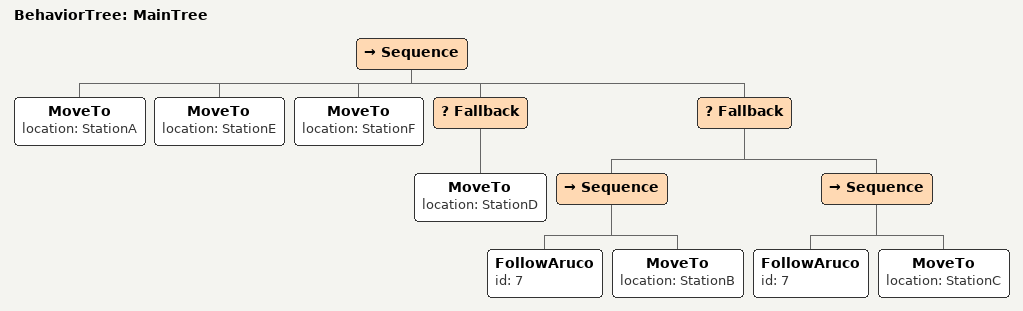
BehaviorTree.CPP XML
<root main_tree_to_execute = "MainTree" >
    <BehaviorTree ID="MainTree">
        <Sequence>
            <MoveTo location="StationA"/>
            <MoveTo location="StationE"/>
            <MoveTo location="StationF"/>
            <Fallback>
                <MoveTo location="StationD"/>
            </Fallback>
            <Fallback>
                <Sequence>
                    <FollowAruco id="7"/>
                    <MoveTo location="StationB"/>
                </Sequence>
                <Sequence>
                    <FollowAruco id="7"/>
                    <MoveTo location="StationC"/>
                </Sequence>
            </Fallback>
        </Sequence>
    </BehaviorTree>
</root>
